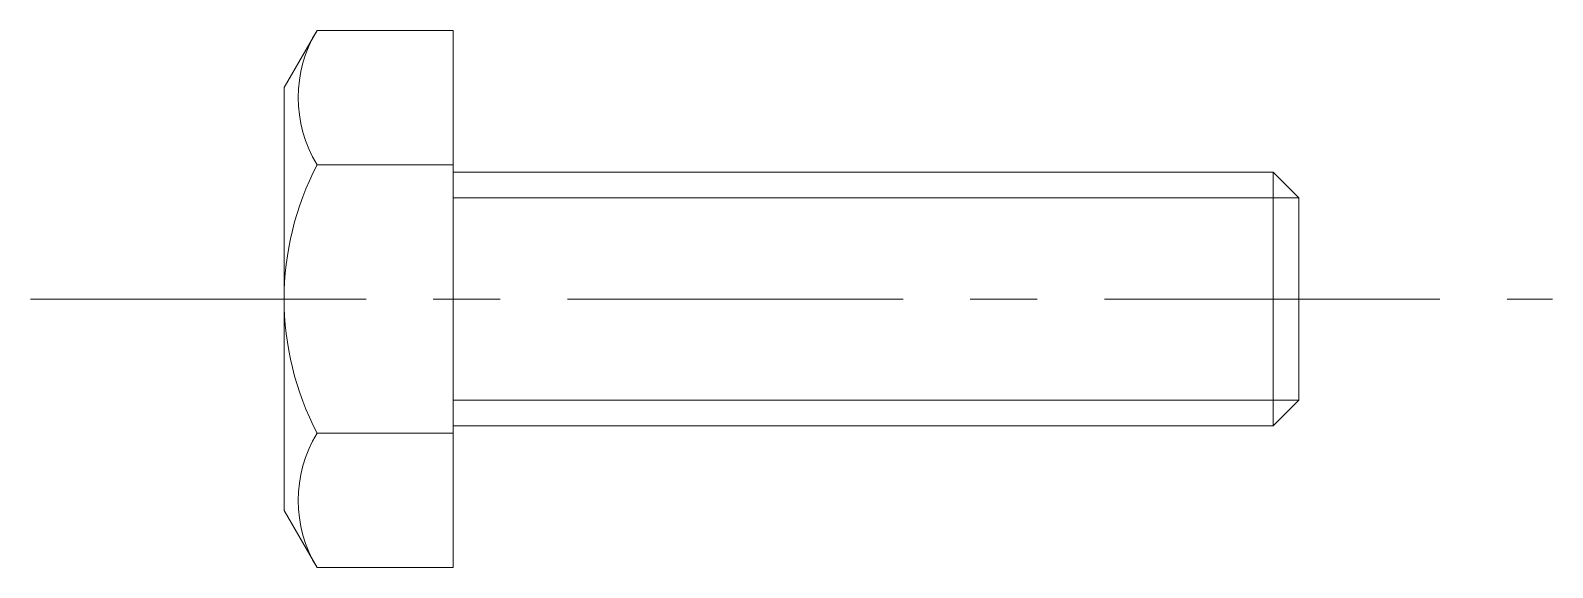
# Model space of a CAD drawing. Header units: millimetres. Extents: x -5 to 13, y -3.2 to 3.2.
import ezdxf

# ---------------------------------------------------------------- set-up
doc = ezdxf.new("R2010")
doc.units = ezdxf.units.MM
doc.header["$LTSCALE"] = 0.5
doc.linetypes.add('CENTER', pattern=[50.8, 31.75, -6.35, 6.35, -6.35])
doc.layers.get('0').update_dxf_attribs({"color": 9, "lineweight": 15})

msp = doc.modelspace()

# ---------------------------------------------------------------- linework, layer by layer
at = {"ltscale": 0.5}
for p, q in [((-1.61, 3.175), (-2, 2.5)), ((0, 3.175), (-1.61, 3.175)), ((0, 3.175), (0, -3.175)), ((-2, 2.5), (-2, -2.5)), ((0, 1.588), (-1.61, 1.588)), ((0, 1.5), (9.695, 1.5)), ((10, 1.195), (9.695, 1.5)), ((9.695, -1.5), (9.695, 1.5)), ((10, -1.195), (10, 1.195)), ((9.695, -1.5), (10, -1.195)), ((0, -1.588), (-1.61, -1.588)), ((0, -1.5), (9.695, -1.5)), ((-1.61, -3.175), (-2, -2.5)), ((0, -3.175), (-1.61, -3.175))]:
    msp.add_line(p, q, dxfattribs=at)
at = {"color": 5, "ltscale": 0.5}
for p, q in [((0, 1.195), (10, 1.195)), ((0, -1.195), (10, -1.195))]:
    msp.add_line(p, q, dxfattribs=at)
at = {"color": 1, "linetype": 'CENTER', "ltscale": 0.25}
msp.add_line((-5, 0), (13, 0), dxfattribs=at)
at = {"ltscale": 0.5}
for centre, radius, start, end in [((-0.306, 2.382), 1.527, 148.6763, 211.3237), ((1.427, 0), 3.427, 152.4015, 207.5985), ((-0.306, -2.382), 1.527, 148.6763, 211.3237)]:
    msp.add_arc(centre, radius, start, end, dxfattribs=at)

doc.saveas('drawing.dxf')
